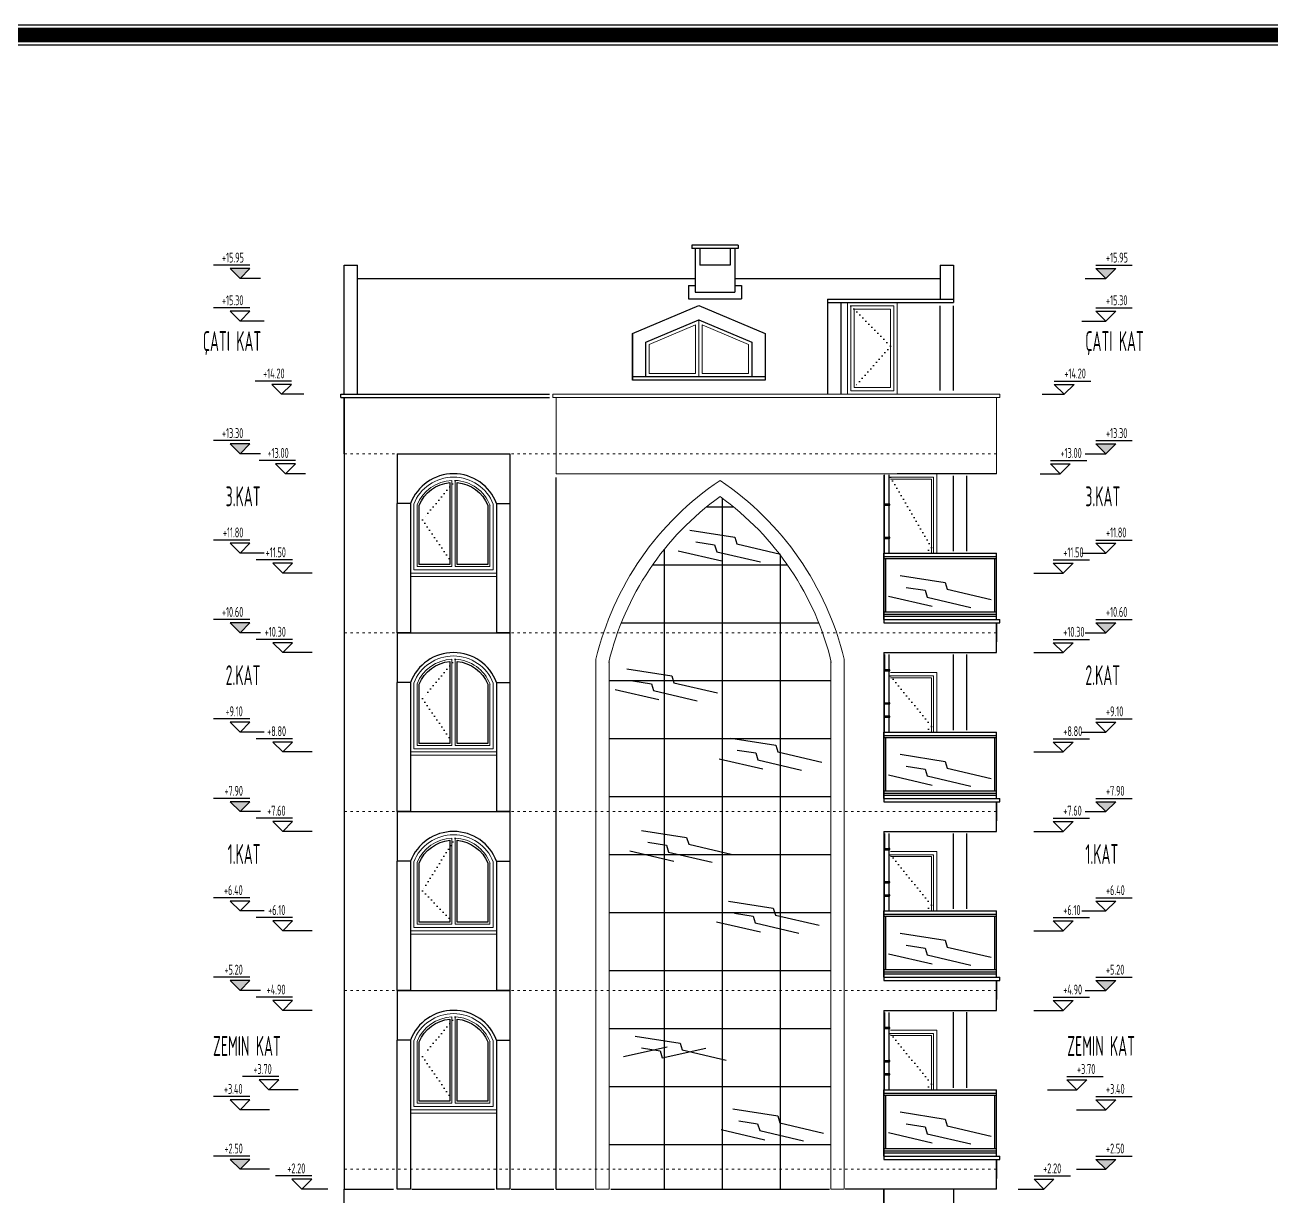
# Model space of a CAD drawing. Extents: x 41749 to 92598, y -24291 to 29432.
# Drawn here: x 78999 to 80881, y -23159 to -21391 of the extents above; entities that cross this region are included whole.
import ezdxf

# ---------------------------------------------------------------- set-up
doc = ezdxf.new("R2010")
doc.units = 0
doc.header["$MEASUREMENT"] = 0
for name, pattern in [('ACAD_ISO03W100', [30, 12, -18]), ('DOT', [6.35, 0, -6.35]), ('DUZ', [500, 500])]:
    doc.linetypes.add(name, pattern=pattern)
for name, color, linetype, lineweight in [('1-UYGULAMA', 6, 'DUZ', 0), ('KAPI-ACILIM1', 13, 'ACAD_ISO03W100', 20), ('KAPI-GOR', 153, 'CONTINUOUS', 15)]:
    doc.layers.add(name, color=color, linetype=linetype, lineweight=lineweight)
for name, color, linetype in [('DUVAR', 6, 'CONTINUOUS'), ('KOLON', 5, 'CONTINUOUS'), ('MAHAL', 21, 'CONTINUOUS'), ('MERBAS', 231, 'CONTINUOUS'), ('MERD', 3, 'CONTINUOUS'), ('MERDIVEN', 3, 'CONTINUOUS'), ('P', 7, 'DOT'), ('SIVA', 7, 'CONTINUOUS'), ('tar', 12, 'CONTINUOUS')]:
    doc.layers.add(name, color=color, linetype=linetype)
doc.styles.add('OLCU', font='isocpeur.ttf', dxfattribs={"width": 0.59})

msp = doc.modelspace()

# ---------------------------------------------------------------- hatches: boundary and pattern name
at = {"layer": 'SIVA', "linetype": 'ByBlock', "ltscale": 1.5}
for points in [[(79339.17443, -21758.22794), (79324.17443, -21773.22794), (79309.17443, -21758.22794)], [(80616.72368, -21758.22794), (80631.72368, -21773.22794), (80646.72368, -21758.22794)], [(79339.17443, -22023.22794), (79324.17443, -22038.22794), (79309.17443, -22023.22794)], [(80616.72368, -22023.22794), (80631.72368, -22038.22794), (80646.72368, -22023.22794)], [(79339.17443, -22293.22794), (79324.17443, -22308.22794), (79309.17443, -22293.22794)], [(80616.72368, -22293.22794), (80631.72368, -22308.22794), (80646.72368, -22293.22794)], [(79339.17443, -22563.22794), (79324.17443, -22578.22794), (79309.17443, -22563.22794)], [(80616.72368, -22563.22794), (80631.72368, -22578.22794), (80646.72368, -22563.22794)], [(79339.17443, -22833.22794), (79324.17443, -22848.22794), (79309.17443, -22833.22794)], [(80616.72368, -22833.22794), (80631.72368, -22848.22794), (80646.72368, -22833.22794)], [(79339.17443, -23103.22794), (79324.17443, -23118.22794), (79309.17443, -23103.22794)], [(80616.72368, -23103.22794), (80631.72368, -23118.22794), (80646.72368, -23103.22794)]]:
    msp.add_hatch(color=256, dxfattribs=at).paths.add_polyline_path(points)
at = {"layer": 'tar'}
h = msp.add_hatch(dxfattribs=at)
h.set_pattern_fill('ANSI37', color=256, scale=700, angle=45, style=0)
h.set_pattern_definition([(90, (3402.63, 631.9), (-87.5, 1e-14), []), (180, (3402.63, 631.9), (-1e-14, -87.5), [])])
h.paths.add_polyline_path([(80203.86003, -22308.22794, 0.1522058951), (80049.0967, -22102.58863, 0.1522058951), (79894.33337, -22308.22794)])
h.paths.add_polyline_path([(79894.33337, -22308.22794, 0.0256007144), (79881.5967, -22350.61877), (79881.5967, -22578.22794), (80216.5967, -22578.22794), (80216.5967, -22350.61877, 0.0256007144), (80203.86003, -22308.22794)])
h.paths.add_polyline_path([(80216.5967, -22578.22794), (79881.5967, -22578.22794), (79881.5967, -22848.22794), (80216.5967, -22848.22794)])
h.paths.add_polyline_path([(80216.5967, -22848.22794), (79881.5967, -22848.22794), (79881.5967, -23118.22794), (80216.5967, -23118.22794)])
h.paths.add_polyline_path([(79881.5967, -23118.22794), (79881.5967, -23148.22794), (80216.5967, -23148.22794), (80216.5967, -23118.22794)])

# ---------------------------------------------------------------- linework, layer by layer
at = {"layer": '1-UYGULAMA', "color": 2}
for p, q in [((79796.5967, -21953.22794), (79796.5967, -21948.22794)), ((79796.5967, -21948.22794), (80471.5967, -21948.22794)), ((79796.5967, -21953.22794), (80471.5967, -21953.22794)), ((79801.5967, -22068.22794), (79801.5967, -21953.22794)), ((80466.5967, -22038.22794), (80466.5967, -21953.22794)), ((80471.5967, -21953.22794), (80471.5967, -21948.22794)), ((80466.5967, -22038.22794), (80466.5967, -22068.22794)), ((80466.5967, -22038.22794), (80466.5967, -22068.22794)), ((80009.68773, -22068.22794), (79801.5967, -22068.22794)), ((80466.5967, -22068.22794), (79924.67981, -22068.22794)), ((79861.5967, -22348.22794), (79861.5967, -23148.22794)), ((79881.5967, -22349.85364), (79881.5967, -23148.22794)), ((80216.5967, -22349.85364), (80216.5967, -23148.22794)), ((80236.5967, -22348.22794), (80236.5967, -23148.22794)), ((79861.5967, -23148.22794), (79881.5967, -23148.22794)), ((80216.5967, -23148.22794), (80236.5967, -23148.22794))]:
    msp.add_line(p, q, dxfattribs=at)
for centre, radius, start, end in [((80301.65517, -22453.71993), 452.52626, 123.92504517, 166.51929208), ((79796.53824, -22453.71993), 452.52626, 13.48070792, 56.07495483), ((80301.65517, -22453.71993), 432.52626, 125.72635979, 166.51929208), ((79796.53824, -22453.71993), 432.52626, 13.48070792, 54.27364021)]:
    msp.add_arc(centre, radius, start, end, dxfattribs=at)
at = {"layer": 'DUVAR'}
for p, q in [((79561.5967, -22038.22794), (79561.5967, -22113.22794)), ((79731.5967, -22038.22794), (79731.5967, -22113.22794)), ((79801.5967, -23148.22794), (79801.5967, -22073.8609)), ((80296.5967, -22070.31811), (80296.5967, -22293.22794)), ((80466.5967, -22068.22794), (80316.5967, -22068.22794)), ((80401.5967, -22185.10334), (80401.5967, -22071.12994)), ((79581.5967, -22113.22794), (79561.5967, -22113.22794)), ((79711.5967, -22113.22794), (79731.5967, -22113.22794)), ((80296.5967, -22288.22794), (80471.5967, -22288.22794)), ((80296.5967, -22293.22794), (80471.5967, -22293.22794)), ((80466.5967, -22293.22794), (80466.5967, -22321.99498)), ((80466.5967, -22338.22794), (80466.5967, -22293.22794)), ((80471.5967, -22293.22794), (80471.5967, -22288.22794)), ((79561.5967, -22308.22794), (79561.5967, -22383.22794)), ((79731.5967, -22308.22794), (79731.5967, -22383.22794)), ((80296.5967, -22338.22794), (80466.5967, -22338.22794)), ((80296.5967, -22338.22794), (80296.5967, -22563.22794)), ((80401.5967, -22455.10334), (80401.5967, -22341.12994)), ((79581.5967, -22383.22794), (79561.5967, -22383.22794)), ((79711.5967, -22383.22794), (79731.5967, -22383.22794)), ((80296.5967, -22558.22794), (80471.5967, -22558.22794)), ((80296.5967, -22563.22794), (80471.5967, -22563.22794)), ((80466.5967, -22563.22794), (80466.5967, -22591.99498)), ((80466.5967, -22608.22794), (80466.5967, -22563.22794)), ((80471.5967, -22563.22794), (80471.5967, -22558.22794)), ((79561.5967, -22578.22794), (79561.5967, -22653.22794)), ((79731.5967, -22578.22794), (79731.5967, -22653.22794)), ((80296.5967, -22608.22794), (80466.5967, -22608.22794)), ((80296.5967, -22608.22794), (80296.5967, -22833.22794)), ((80401.5967, -22725.10334), (80401.5967, -22611.12994)), ((79581.5967, -22653.22794), (79561.5967, -22653.22794)), ((79711.5967, -22653.22794), (79731.5967, -22653.22794)), ((80296.5967, -22828.22794), (80471.5967, -22828.22794)), ((80296.5967, -22833.22794), (80471.5967, -22833.22794)), ((80466.5967, -22833.22794), (80466.5967, -22861.99498)), ((80466.5967, -22878.22794), (80466.5967, -22833.22794)), ((80471.5967, -22833.22794), (80471.5967, -22828.22794)), ((79561.5967, -22848.22794), (79561.5967, -22923.22794)), ((79731.5967, -22848.22794), (79731.5967, -22923.22794)), ((80296.5967, -22878.22794), (80466.5967, -22878.22794)), ((80296.5967, -22878.22794), (80296.5967, -23103.22794)), ((80401.5967, -22995.10334), (80401.5967, -22881.12994)), ((79581.5967, -22923.22794), (79561.5967, -22923.22794)), ((79711.5967, -22923.22794), (79731.5967, -22923.22794)), ((80296.5967, -23098.22794), (80471.5967, -23098.22794)), ((80296.5967, -23103.22794), (80471.5967, -23103.22794)), ((80466.5967, -23103.22794), (80466.5967, -23131.99498)), ((80466.5967, -23148.22794), (80466.5967, -23103.22794)), ((80471.5967, -23103.22794), (80471.5967, -23098.22794)), ((79583.64439, -23148.22794), (79708.32708, -23148.22794)), ((79801.5967, -23148.22794), (79858.3846, -23148.22794)), ((79884.41994, -23148.22794), (80214.26009, -23148.22794)), ((80466.5967, -23148.22794), (80237.97847, -23148.22794))]:
    msp.add_line(p, q, dxfattribs=at)
for points in [[(79561.5967, -22038.22794), (79731.5967, -22038.22794)], [(79561.5967, -22308.22794), (79731.5967, -22308.22794)], [(79561.5967, -22308.22794), (79731.5967, -22308.22794)], [(79561.5967, -22578.22794), (79731.5967, -22578.22794)], [(79561.5967, -22848.22794), (79731.5967, -22848.22794)]]:
    msp.add_lwpolyline(points, dxfattribs=at)
for centre in [(79646.5967, -22137.67238), (79646.5967, -22407.67238), (79646.5967, -22677.67238), (79646.5967, -22947.67238)]:
    msp.add_arc(centre, 69.44444, 20.60969294, 159.39030706, dxfattribs=at)
at = {"layer": 'KAPI-ACILIM1', "linetype": 'ACAD_ISO03W100', "ltscale": 0.3}
for p, q in [((80466.5967, -22038.22794), (79481.5967, -22038.22794)), ((80466.5967, -22308.22794), (79481.5967, -22308.22794)), ((80466.5967, -22578.22794), (79481.5967, -22578.22794)), ((80466.5967, -22848.22794), (79481.5967, -22848.22794)), ((80466.5967, -23118.22794), (79481.5967, -23118.22794))]:
    msp.add_line(p, q, dxfattribs=at)
at = {"layer": 'KAPI-GOR'}
for p, q in [((80311.59774, -21814.6438), (80246.5967, -21814.6438)), ((80246.5967, -21814.6438), (80246.5967, -21943.22794)), ((80306.59774, -21819.6438), (80306.59774, -21938.22794)), ((80017.0967, -21835.94756), (80017.0967, -21921.83421)), ((80241.5967, -21948.22794), (80316.59774, -21948.22794)), ((80241.5967, -21948.22794), (80241.5967, -21948.22794)), ((79644.0967, -22208.22794), (79644.0967, -22078.28053)), ((79649.0967, -22208.22794), (79649.0967, -22078.28053)), ((79581.5967, -22218.22794), (79581.5967, -22113.22794)), ((79581.5967, -22113.22794), (79581.5967, -22218.22794)), ((79586.5967, -22213.22794), (79586.5967, -22114.15459)), ((79591.5967, -22115.11929), (79591.5967, -22208.22794)), ((79701.5967, -22115.11929), (79701.5967, -22208.22794)), ((79706.5967, -22213.22794), (79706.5967, -22114.15459)), ((79711.5967, -22218.22794), (79711.5967, -22113.22794)), ((79711.5967, -22113.22794), (79711.5967, -22218.22794)), ((79646.59566, -22218.22794), (79581.5967, -22218.22794)), ((79646.59566, -22218.22794), (79581.5967, -22218.22794)), ((79581.5967, -22218.22794), (79646.59566, -22218.22794)), ((79646.59566, -22213.22794), (79586.5967, -22213.22794)), ((79644.0967, -22208.22794), (79591.5967, -22208.22794)), ((79644.0967, -22213.22794), (79706.5967, -22213.22794)), ((79646.59566, -22218.22794), (79711.5967, -22218.22794)), ((79646.59566, -22218.22794), (79711.5967, -22218.22794)), ((79711.5967, -22218.22794), (79646.59566, -22218.22794)), ((79649.0967, -22208.22794), (79701.5967, -22208.22794)), ((79651.59566, -22213.22794), (79706.5967, -22213.22794)), ((79644.0967, -22478.22794), (79644.0967, -22348.28053)), ((79649.0967, -22478.22794), (79649.0967, -22348.28053)), ((79581.5967, -22488.22794), (79581.5967, -22383.22794)), ((79581.5967, -22383.22794), (79581.5967, -22488.22794)), ((79586.5967, -22483.22794), (79586.5967, -22384.15459)), ((79591.5967, -22385.11929), (79591.5967, -22478.22794)), ((79701.5967, -22385.11929), (79701.5967, -22478.22794)), ((79706.5967, -22483.22794), (79706.5967, -22384.15459)), ((79711.5967, -22488.22794), (79711.5967, -22383.22794)), ((79711.5967, -22383.22794), (79711.5967, -22488.22794)), ((79646.59566, -22488.22794), (79581.5967, -22488.22794)), ((79646.59566, -22488.22794), (79581.5967, -22488.22794)), ((79581.5967, -22488.22794), (79646.59566, -22488.22794)), ((79646.59566, -22483.22794), (79586.5967, -22483.22794)), ((79644.0967, -22478.22794), (79591.5967, -22478.22794)), ((79644.0967, -22483.22794), (79706.5967, -22483.22794)), ((79646.59566, -22488.22794), (79711.5967, -22488.22794)), ((79646.59566, -22488.22794), (79711.5967, -22488.22794)), ((79711.5967, -22488.22794), (79646.59566, -22488.22794)), ((79649.0967, -22478.22794), (79701.5967, -22478.22794)), ((79651.59566, -22483.22794), (79706.5967, -22483.22794)), ((79644.0967, -22748.22794), (79644.0967, -22618.28053)), ((79649.0967, -22748.22794), (79649.0967, -22618.28053)), ((79581.5967, -22758.22794), (79581.5967, -22653.22794)), ((79581.5967, -22653.22794), (79581.5967, -22758.22794)), ((79586.5967, -22753.22794), (79586.5967, -22654.15459)), ((79591.5967, -22655.11929), (79591.5967, -22748.22794)), ((79701.5967, -22655.11929), (79701.5967, -22748.22794)), ((79706.5967, -22753.22794), (79706.5967, -22654.15459)), ((79711.5967, -22758.22794), (79711.5967, -22653.22794)), ((79711.5967, -22653.22794), (79711.5967, -22758.22794)), ((79644.0967, -22748.22794), (79591.5967, -22748.22794)), ((79649.0967, -22748.22794), (79701.5967, -22748.22794)), ((79646.59566, -22758.22794), (79581.5967, -22758.22794)), ((79646.59566, -22758.22794), (79581.5967, -22758.22794)), ((79581.5967, -22758.22794), (79646.59566, -22758.22794)), ((79646.59566, -22753.22794), (79586.5967, -22753.22794)), ((79644.0967, -22753.22794), (79706.5967, -22753.22794)), ((79646.59566, -22758.22794), (79711.5967, -22758.22794)), ((79646.59566, -22758.22794), (79711.5967, -22758.22794)), ((79711.5967, -22758.22794), (79646.59566, -22758.22794)), ((79651.59566, -22753.22794), (79706.5967, -22753.22794)), ((79644.0967, -23018.22794), (79644.0967, -22888.28053)), ((79649.0967, -23018.22794), (79649.0967, -22888.28053)), ((79581.5967, -23028.22794), (79581.5967, -22923.22794)), ((79581.5967, -22923.22794), (79581.5967, -23028.22794)), ((79586.5967, -23023.22794), (79586.5967, -22924.15459)), ((79591.5967, -22925.11929), (79591.5967, -23018.22794)), ((79701.5967, -22925.11929), (79701.5967, -23018.22794)), ((79706.5967, -23023.22794), (79706.5967, -22924.15459)), ((79711.5967, -23028.22794), (79711.5967, -22923.22794)), ((79711.5967, -22923.22794), (79711.5967, -23028.22794)), ((79646.59566, -23028.22794), (79581.5967, -23028.22794)), ((79646.59566, -23028.22794), (79581.5967, -23028.22794)), ((79581.5967, -23028.22794), (79646.59566, -23028.22794)), ((79646.59566, -23023.22794), (79586.5967, -23023.22794)), ((79644.0967, -23018.22794), (79591.5967, -23018.22794)), ((79644.0967, -23023.22794), (79706.5967, -23023.22794)), ((79646.59566, -23028.22794), (79711.5967, -23028.22794)), ((79646.59566, -23028.22794), (79711.5967, -23028.22794)), ((79711.5967, -23028.22794), (79646.59566, -23028.22794)), ((79649.0967, -23018.22794), (79701.5967, -23018.22794)), ((79651.59566, -23023.22794), (79706.5967, -23023.22794))]:
    msp.add_line(p, q, dxfattribs=at)
for points in [[(80316.59774, -21809.6438), (80241.5967, -21809.6438), (80241.5967, -21948.22794), (80316.59774, -21948.22794)], [(80316.59774, -21948.22794), (80241.5967, -21948.22794), (80241.5967, -21809.6438), (80316.59774, -21809.6438)], [(80241.5967, -21809.6438), (80241.5967, -21809.6438), (80241.5967, -21948.22794), (80241.5967, -21948.22794)], [(80241.5967, -21948.22794), (80241.5967, -21948.22794), (80241.5967, -21809.6438), (80241.5967, -21809.6438)], [(80241.5967, -21809.6438), (80316.59774, -21809.6438), (80316.59774, -21948.22794), (80241.5967, -21948.22794)], [(80017.0967, -21835.94756), (79937.0967, -21869.60824), (79937.0967, -21921.83421), (80017.0967, -21921.83421)], [(80012.0967, -21843.47592), (79942.0967, -21872.92902), (79942.0967, -21916.83421), (80012.0967, -21916.83421)], [(80017.0967, -21835.94756), (80017.0967, -21921.83421), (80097.0967, -21921.83421), (80097.0967, -21869.60824)], [(80022.0967, -21843.47592), (80022.0967, -21916.83421), (80092.0967, -21916.83421), (80092.0967, -21872.92902)], [(80246.5967, -21948.22794), (80246.5967, -21948.22794)], [(80311.59774, -21948.22794), (80311.59774, -21948.22794)], [(79586.5967, -22218.22794), (79586.5967, -22218.22794)], [(79706.5967, -22218.22794), (79706.5967, -22218.22794)], [(79586.5967, -22488.22794), (79586.5967, -22488.22794)], [(79706.5967, -22488.22794), (79706.5967, -22488.22794)], [(79586.5967, -22758.22794), (79586.5967, -22758.22794)], [(79706.5967, -22758.22794), (79706.5967, -22758.22794)], [(79586.5967, -23028.22794), (79586.5967, -23028.22794)], [(79706.5967, -23028.22794), (79706.5967, -23028.22794)]]:
    msp.add_lwpolyline(points, close=True, dxfattribs=at)
for points in [[(80306.59774, -21814.6438), (80246.5967, -21814.6438), (80246.5967, -21943.22794), (80311.59774, -21943.22794), (80311.59774, -21814.6438)], [(80306.59774, -21819.6438), (80251.5967, -21819.6438), (80251.5967, -21938.22794), (80306.59774, -21938.22794)], [(80311.59774, -21943.22794), (80311.59774, -21814.6438), (80311.59774, -21814.6438)], [(80316.59774, -21948.22794), (80316.59774, -21948.22794), (80241.5967, -21948.22794), (80241.5967, -21948.22794)], [(80376.5967, -22188.22794), (80376.5967, -22068.22794), (80306.37407, -22068.22794)], [(80371.5967, -22188.22794), (80371.5967, -22073.22794), (80306.37407, -22073.22794)], [(80368.5967, -22188.22794), (80368.5967, -22076.22794), (80306.37407, -22076.22794)], [(79586.5967, -22213.22794), (79586.5967, -22118.22794), (79586.5967, -22118.22794)], [(79706.5967, -22213.22794), (79706.5967, -22118.22794), (79706.5967, -22118.22794)], [(79711.5967, -22218.22794), (79711.5967, -22223.22794), (79581.5967, -22223.22794), (79581.5967, -22218.22794)], [(80376.5967, -22458.22794), (80376.5967, -22368.22794), (80306.37407, -22368.22794)], [(80371.5967, -22458.22794), (80371.5967, -22373.22794), (80306.37407, -22373.22794)], [(80368.5967, -22458.22794), (80368.5967, -22376.22794), (80306.37407, -22376.22794)], [(79586.5967, -22483.22794), (79586.5967, -22388.22794), (79586.5967, -22388.22794)], [(79706.5967, -22483.22794), (79706.5967, -22388.22794), (79706.5967, -22388.22794)], [(79711.5967, -22488.22794), (79711.5967, -22493.22794), (79581.5967, -22493.22794), (79581.5967, -22488.22794)], [(80376.5967, -22728.22794), (80376.5967, -22638.22794), (80306.37407, -22638.22794)], [(79586.5967, -22753.22794), (79586.5967, -22658.22794), (79586.5967, -22658.22794)], [(79706.5967, -22753.22794), (79706.5967, -22658.22794), (79706.5967, -22658.22794)], [(80371.5967, -22728.22794), (80371.5967, -22643.22794), (80306.37407, -22643.22794)], [(80368.5967, -22728.22794), (80368.5967, -22646.22794), (80306.37407, -22646.22794)], [(79711.5967, -22758.22794), (79711.5967, -22763.22794), (79581.5967, -22763.22794), (79581.5967, -22758.22794)], [(80376.5967, -22998.22794), (80376.5967, -22908.22794), (80306.37407, -22908.22794)], [(80371.5967, -22998.22794), (80371.5967, -22913.22794), (80306.37407, -22913.22794)], [(80368.5967, -22998.22794), (80368.5967, -22916.22794), (80306.37407, -22916.22794)], [(79586.5967, -23023.22794), (79586.5967, -22928.22794), (79586.5967, -22928.22794)], [(79706.5967, -23023.22794), (79706.5967, -22928.22794), (79706.5967, -22928.22794)], [(79711.5967, -23028.22794), (79711.5967, -23033.22794), (79581.5967, -23033.22794), (79581.5967, -23028.22794)]]:
    msp.add_lwpolyline(points, dxfattribs=at)
for centre, radius, start, end in [((79646.5967, -22137.67238), 64.44444, 21.40334964, 158.59665036), ((79646.5967, -22137.67238), 59.44444, 92.41034648, 157.70361304), ((79646.5967, -22137.67238), 59.44444, 21.40334964, 87.58965352), ((79646.5967, -22407.67238), 64.44444, 21.40334964, 158.59665036), ((79646.5967, -22407.67238), 59.44444, 92.41034648, 157.70361304), ((79646.5967, -22407.67238), 59.44444, 21.40334964, 87.58965352), ((79646.5967, -22677.67238), 64.44444, 21.40334964, 158.59665036), ((79646.5967, -22677.67238), 59.44444, 92.41034648, 157.70361304), ((79646.5967, -22677.67238), 59.44444, 21.40334964, 87.58965352), ((79646.5967, -22947.67238), 64.44444, 21.40334964, 158.59665036), ((79646.5967, -22947.67238), 59.44444, 92.41034648, 157.70361304), ((79646.5967, -22947.67238), 59.44444, 21.40334964, 87.58965352)]:
    msp.add_arc(centre, radius, start, end, dxfattribs=at)
at = {"layer": 'KOLON'}
for p, q in [((79476.5967, -21953.22794), (79476.5967, -21948.22794)), ((79476.5967, -21948.22794), (79791.5967, -21948.22794)), ((79476.5967, -21953.22794), (79791.5967, -21953.22794)), ((79481.5967, -21953.22794), (79481.5967, -23148.22794)), ((79481.5967, -22038.22794), (79481.5967, -21953.22794)), ((79581.5967, -22113.22794), (79581.5967, -22308.22794)), ((79711.5967, -22113.22794), (79711.5967, -22308.22794)), ((79581.5967, -22383.22794), (79581.5967, -22578.22794)), ((79711.5967, -22383.22794), (79711.5967, -22578.22794)), ((79581.5967, -22653.22794), (79581.5967, -22848.22794)), ((79711.5967, -22653.22794), (79711.5967, -22848.22794)), ((79581.5967, -22923.22794), (79581.5967, -23148.22794)), ((79711.5967, -22923.22794), (79711.5967, -23148.22794)), ((79481.5967, -23148.22794), (79556.13711, -23148.22794)), ((79481.5967, -23418.22794), (79481.5967, -23148.22794)), ((79481.5967, -23418.22794), (79481.5967, -23148.22794)), ((79733.64439, -23148.22794), (79798.09724, -23148.22794)), ((80296.5967, -23148.22794), (80296.5967, -23368.22794)), ((80296.5967, -23368.22794), (80296.5967, -23148.22794)), ((80401.5967, -23148.22794), (80401.5967, -23168.9625))]:
    msp.add_line(p, q, dxfattribs=at)
for points in [[(79581.5967, -22308.22794), (79561.5967, -22308.22794), (79561.5967, -22113.22794)], [(79731.5967, -22113.22794), (79731.5967, -22308.22794), (79711.5967, -22308.22794)], [(79581.5967, -22578.22794), (79561.5967, -22578.22794), (79561.5967, -22383.22794)], [(79731.5967, -22383.22794), (79731.5967, -22578.22794), (79711.5967, -22578.22794)], [(79581.5967, -22848.22794), (79561.5967, -22848.22794), (79561.5967, -22653.22794)], [(79731.5967, -22653.22794), (79731.5967, -22848.22794), (79711.5967, -22848.22794)], [(79581.5967, -23148.22794), (79561.5967, -23148.22794), (79561.5967, -22923.22794)], [(79731.5967, -22923.22794), (79731.5967, -23148.22794), (79711.5967, -23148.22794)]]:
    msp.add_lwpolyline(points, dxfattribs=at)
at = {"layer": 'MAHAL'}
for p, q in [((80296.5967, -22288.22794), (80296.5967, -22188.22794)), ((80296.5967, -22188.22794), (80466.5967, -22188.22794)), ((80296.5967, -22193.22794), (80466.5967, -22193.22794)), ((80296.5967, -22196.22794), (80466.5967, -22196.22794)), ((80299.5967, -22277.22794), (80299.5967, -22196.22794)), ((80463.5967, -22196.22794), (80463.5967, -22277.22794)), ((80466.5967, -22288.22794), (80466.5967, -22188.22794)), ((80466.5967, -22277.22794), (80296.5967, -22277.22794)), ((80296.5967, -22280.22794), (80466.5967, -22280.22794)), ((80296.5967, -22283.22794), (80466.5967, -22283.22794)), ((80296.5967, -22558.22794), (80296.5967, -22458.22794)), ((80296.5967, -22458.22794), (80466.5967, -22458.22794)), ((80296.5967, -22463.22794), (80466.5967, -22463.22794)), ((80296.5967, -22466.22794), (80466.5967, -22466.22794)), ((80299.5967, -22547.22794), (80299.5967, -22466.22794)), ((80463.5967, -22466.22794), (80463.5967, -22547.22794)), ((80466.5967, -22558.22794), (80466.5967, -22458.22794)), ((80466.5967, -22547.22794), (80296.5967, -22547.22794)), ((80296.5967, -22550.22794), (80466.5967, -22550.22794)), ((80296.5967, -22553.22794), (80466.5967, -22553.22794)), ((80296.5967, -22828.22794), (80296.5967, -22728.22794)), ((80296.5967, -22728.22794), (80466.5967, -22728.22794)), ((80296.5967, -22733.22794), (80466.5967, -22733.22794)), ((80466.5967, -22828.22794), (80466.5967, -22728.22794)), ((80296.5967, -22736.22794), (80466.5967, -22736.22794)), ((80299.5967, -22817.22794), (80299.5967, -22736.22794)), ((80463.5967, -22736.22794), (80463.5967, -22817.22794)), ((80463.5967, -22736.22794), (80463.5967, -22817.22794)), ((80466.5967, -22817.22794), (80296.5967, -22817.22794)), ((80296.5967, -22820.22794), (80466.5967, -22820.22794)), ((80296.5967, -22823.22794), (80466.5967, -22823.22794)), ((80296.5967, -23098.22794), (80296.5967, -22998.22794)), ((80296.5967, -22998.22794), (80466.5967, -22998.22794)), ((80296.5967, -23003.22794), (80466.5967, -23003.22794)), ((80296.5967, -23006.22794), (80466.5967, -23006.22794)), ((80299.5967, -23087.22794), (80299.5967, -23006.22794)), ((80463.5967, -23006.22794), (80463.5967, -23087.22794)), ((80466.5967, -23098.22794), (80466.5967, -22998.22794)), ((80466.5967, -23087.22794), (80296.5967, -23087.22794)), ((80296.5967, -23090.22794), (80466.5967, -23090.22794)), ((80296.5967, -23093.22794), (80466.5967, -23093.22794))]:
    msp.add_line(p, q, dxfattribs=at)
at = {"layer": 'MERBAS'}
for points in [[(77072.0777, -24290.68394), (77072.0777, -21390.68394), (87681.83095, -21390.68394), (87681.83095, -24290.68394)], [(77077.0777, -24285.68394), (77077.0777, -21395.68394), (87676.83095, -21395.68394), (87676.83095, -24285.68394)], [(77097.0777, -24265.68394), (77097.0777, -21415.68394), (87656.83095, -21415.68394), (87656.83095, -24265.68394)], [(77102.0777, -24260.68394), (77102.0777, -21420.68394), (87651.83095, -21420.68394), (87651.83095, -24260.68394)]]:
    msp.add_lwpolyline(points, close=True, dxfattribs=at)
at = {"layer": 'MERBAS', "const_width": 20}
msp.add_lwpolyline([(77087.0777, -24275.68394), (77087.0777, -21405.68394), (87666.83095, -21405.68394), (87666.83095, -24275.68394)], close=True, dxfattribs=at)
at = {"layer": 'MERD'}
for p, q in [((80006.5967, -21723.22794), (80006.5967, -21728.22794)), ((80076.5967, -21723.22794), (80006.5967, -21723.22794)), ((80076.5967, -21728.22794), (80006.5967, -21728.22794)), ((80011.5967, -21728.22794), (80011.5967, -21794.15282)), ((80018.5967, -21728.22794), (80018.5967, -21753.22794)), ((80064.5967, -21728.22794), (80064.5967, -21753.22794)), ((80071.5967, -21728.22794), (80071.5967, -21794.15282)), ((80076.5967, -21723.22794), (80076.5967, -21728.22794)), ((80064.5967, -21753.22794), (80018.5967, -21753.22794)), ((80001.5967, -21784.15282), (80001.5967, -21804.15282)), ((80001.5967, -21784.15282), (80011.5967, -21784.15282)), ((80071.5967, -21784.15282), (80081.5967, -21784.15282)), ((80081.5967, -21784.15282), (80081.5967, -21804.15282)), ((80001.5967, -21804.15282), (80081.5967, -21804.15282)), ((80011.5967, -21794.15282), (80071.5967, -21794.15282))]:
    msp.add_line(p, q, dxfattribs=at)
at = {"layer": 'MERDIVEN', "ltscale": 0.6}
for p, q in [((79481.5967, -21948.22794), (79481.5967, -21753.22794)), ((79481.5967, -21753.22794), (79501.5967, -21753.22794)), ((79501.5967, -21948.22794), (79501.5967, -21753.22794)), ((80381.5967, -21753.22794), (80381.5967, -21804.42234)), ((80381.5967, -21753.22794), (80401.5967, -21753.22794)), ((80401.5967, -21753.22794), (80401.5967, -21809.6438)), ((79501.5967, -21773.22794), (80011.5967, -21773.22794)), ((80071.5967, -21773.22794), (80381.5967, -21773.22794)), ((80211.5967, -21804.42234), (80211.5967, -21948.22794)), ((80211.5967, -21804.42234), (80401.5967, -21804.42234)), ((80211.5967, -21809.6438), (80401.5967, -21809.6438)), ((80231.5967, -21809.6438), (80231.5967, -21948.22794)), ((79917.0967, -21856.32514), (80017.0967, -21814.24929)), ((80017.0967, -21814.24929), (80117.0967, -21856.32514)), ((80381.5967, -21942.37261), (80381.5967, -21814.4741)), ((80401.5967, -21942.37261), (80401.5967, -21814.4741)), ((79937.0967, -21869.60824), (80017.0967, -21835.94756)), ((80017.0967, -21835.94756), (80097.0967, -21869.60824)), ((79917.0967, -21856.32514), (79917.0967, -21926.83421)), ((79917.0967, -21926.83421), (79917.0967, -21856.32514)), ((80117.0967, -21856.32514), (80117.0967, -21926.83421)), ((80117.0967, -21856.32514), (80117.0967, -21926.83421)), ((79937.0967, -21921.83421), (79937.0967, -21869.60824)), ((80097.0967, -21869.60824), (80097.0967, -21921.83421)), ((80117.0967, -21921.83421), (79917.0967, -21921.83421)), ((80117.0967, -21926.83421), (79917.0967, -21926.83421)), ((80421.5967, -22185.10334), (80421.5967, -22071.12994)), ((80421.5967, -22455.10334), (80421.5967, -22341.12994)), ((80421.5967, -22725.10334), (80421.5967, -22611.12994)), ((80421.5967, -22995.10334), (80421.5967, -22881.12994))]:
    msp.add_line(p, q, dxfattribs=at)
msp.add_lwpolyline([(79917.0967, -21856.32514), (80017.0967, -21814.24929), (80117.0967, -21856.32514)], dxfattribs=at)
at = {"layer": 'P'}
for points in [[(80246.5967, -21814.6438), (80306.59774, -21875.72794), (80251.5967, -21938.22794)], [(80306.37407, -22073.22794), (80368.5967, -22179.52661), (80358.5257, -22188.22794)], [(79649.0967, -22078.28053), (79599.5967, -22137.67365), (79646.0967, -22205.22794)], [(79649.0967, -22348.28053), (79599.5967, -22407.67365), (79646.0967, -22475.22794)], [(80306.37407, -22373.22794), (80368.5967, -22449.52661), (80358.5257, -22458.22794)], [(79649.0967, -22618.28053), (79599.5967, -22697.67365), (79646.0967, -22745.22794)], [(80306.37407, -22643.22794), (80368.5967, -22719.52661), (80358.5257, -22728.22794)], [(79649.0967, -22888.28053), (79599.5967, -22947.67365), (79646.0967, -23015.22794)], [(80306.37407, -22913.22794), (80368.5967, -22989.52661), (80358.5257, -22998.22794)]]:
    msp.add_lwpolyline(points, dxfattribs=at)
at = {"layer": 'SIVA'}
for p, q in [((79339.17443, -21753.22794), (79284.17443, -21753.22794)), ((80616.72368, -21753.22794), (80671.72368, -21753.22794)), ((79339.17443, -21758.22794), (79309.17443, -21758.22794)), ((79324.17443, -21773.22794), (79309.17443, -21758.22794)), ((79324.17443, -21773.22794), (79339.17443, -21758.22794)), ((79355.15699, -21773.22794), (79324.17443, -21773.22794)), ((80600.74112, -21773.22794), (80631.72368, -21773.22794)), ((80631.72368, -21773.22794), (80616.72368, -21758.22794)), ((80616.72368, -21758.22794), (80646.72368, -21758.22794)), ((80631.72368, -21773.22794), (80646.72368, -21758.22794)), ((79339.17443, -21817.72794), (79284.17443, -21817.72794)), ((79339.17443, -21822.72794), (79309.17443, -21822.72794)), ((79324.17443, -21837.72794), (79309.17443, -21822.72794)), ((79324.17443, -21837.72794), (79339.17443, -21822.72794)), ((80616.72368, -21817.72794), (80671.72368, -21817.72794)), ((80631.72368, -21837.72794), (80616.72368, -21822.72794)), ((80616.72368, -21822.72794), (80646.72368, -21822.72794)), ((80631.72368, -21837.72794), (80646.72368, -21822.72794)), ((79360.58377, -21837.72794), (79324.17443, -21837.72794)), ((80595.31434, -21837.72794), (80631.72368, -21837.72794)), ((79402.05059, -21928.22794), (79347.05059, -21928.22794)), ((79402.05059, -21933.22794), (79372.05059, -21933.22794)), ((79387.05059, -21948.22794), (79372.05059, -21933.22794)), ((79387.05059, -21948.22794), (79402.05059, -21933.22794)), ((80553.84752, -21928.22794), (80608.84752, -21928.22794)), ((80568.84752, -21948.22794), (80553.84752, -21933.22794)), ((80553.84752, -21933.22794), (80583.84752, -21933.22794)), ((80568.84752, -21948.22794), (80583.84752, -21933.22794)), ((79420.33592, -21948.22794), (79387.05059, -21948.22794)), ((80535.56219, -21948.22794), (80568.84752, -21948.22794)), ((79339.17443, -22018.22794), (79284.17443, -22018.22794)), ((80616.72368, -22018.22794), (80671.72368, -22018.22794)), ((79339.17443, -22023.22794), (79309.17443, -22023.22794)), ((79324.17443, -22038.22794), (79309.17443, -22023.22794)), ((79324.17443, -22038.22794), (79339.17443, -22023.22794)), ((80631.72368, -22038.22794), (80616.72368, -22023.22794)), ((80616.72368, -22023.22794), (80646.72368, -22023.22794)), ((80631.72368, -22038.22794), (80646.72368, -22023.22794)), ((79355.15699, -22038.22794), (79324.17443, -22038.22794)), ((79407.90401, -22048.22794), (79352.90401, -22048.22794)), ((79407.90401, -22053.22794), (79377.90401, -22053.22794)), ((79392.90401, -22068.22794), (79377.90401, -22053.22794)), ((79392.90401, -22068.22794), (79407.90401, -22053.22794)), ((80547.9941, -22048.22794), (80602.9941, -22048.22794)), ((80547.9941, -22053.22794), (80577.9941, -22053.22794)), ((80562.9941, -22068.22794), (80547.9941, -22053.22794)), ((80562.9941, -22068.22794), (80577.9941, -22053.22794)), ((80600.74112, -22038.22794), (80631.72368, -22038.22794)), ((79423.23737, -22068.22794), (79392.90401, -22068.22794)), ((80532.66074, -22068.22794), (80562.9941, -22068.22794)), ((79339.17443, -22168.22794), (79284.17443, -22168.22794)), ((80616.72368, -22168.22794), (80671.72368, -22168.22794)), ((79339.17443, -22173.22794), (79309.17443, -22173.22794)), ((79324.17443, -22188.22794), (79309.17443, -22173.22794)), ((79324.17443, -22188.22794), (79339.17443, -22173.22794)), ((80631.72368, -22188.22794), (80616.72368, -22173.22794)), ((80616.72368, -22173.22794), (80646.72368, -22173.22794)), ((80631.72368, -22188.22794), (80646.72368, -22173.22794)), ((79360.58377, -22188.22794), (79324.17443, -22188.22794)), ((79403.66918, -22198.22794), (79348.66918, -22198.22794)), ((79403.66918, -22203.22794), (79373.66918, -22203.22794)), ((79388.66918, -22218.22794), (79373.66918, -22203.22794)), ((79388.66918, -22218.22794), (79403.66918, -22203.22794)), ((80552.22893, -22198.22794), (80607.22893, -22198.22794)), ((80552.22893, -22203.22794), (80582.22893, -22203.22794)), ((80567.22893, -22218.22794), (80552.22893, -22203.22794)), ((80567.22893, -22218.22794), (80582.22893, -22203.22794)), ((80595.31434, -22188.22794), (80631.72368, -22188.22794)), ((79432.95235, -22218.22794), (79388.66918, -22218.22794)), ((80522.94576, -22218.22794), (80567.22893, -22218.22794)), ((79339.17443, -22288.22794), (79284.17443, -22288.22794)), ((79339.17443, -22293.22794), (79309.17443, -22293.22794)), ((79324.17443, -22308.22794), (79309.17443, -22293.22794)), ((79324.17443, -22308.22794), (79339.17443, -22293.22794)), ((80616.72368, -22288.22794), (80671.72368, -22288.22794)), ((80631.72368, -22308.22794), (80616.72368, -22293.22794)), ((80616.72368, -22293.22794), (80646.72368, -22293.22794)), ((80631.72368, -22308.22794), (80646.72368, -22293.22794)), ((79355.15699, -22308.22794), (79324.17443, -22308.22794)), ((79403.66918, -22318.22794), (79348.66918, -22318.22794)), ((80552.22893, -22318.22794), (80607.22893, -22318.22794)), ((80600.74112, -22308.22794), (80631.72368, -22308.22794)), ((79403.66918, -22323.22794), (79373.66918, -22323.22794)), ((79388.66918, -22338.22794), (79373.66918, -22323.22794)), ((79388.66918, -22338.22794), (79403.66918, -22323.22794)), ((79432.95235, -22338.22794), (79388.66918, -22338.22794)), ((80522.94576, -22338.22794), (80567.22893, -22338.22794)), ((80552.22893, -22323.22794), (80582.22893, -22323.22794)), ((80567.22893, -22338.22794), (80552.22893, -22323.22794)), ((80567.22893, -22338.22794), (80582.22893, -22323.22794)), ((79339.17443, -22438.22794), (79284.17443, -22438.22794)), ((79339.17443, -22443.22794), (79309.17443, -22443.22794)), ((79324.17443, -22458.22794), (79309.17443, -22443.22794)), ((79324.17443, -22458.22794), (79339.17443, -22443.22794)), ((80616.72368, -22438.22794), (80671.72368, -22438.22794)), ((80631.72368, -22458.22794), (80616.72368, -22443.22794)), ((80616.72368, -22443.22794), (80646.72368, -22443.22794)), ((80631.72368, -22458.22794), (80646.72368, -22443.22794)), ((79360.58377, -22458.22794), (79324.17443, -22458.22794)), ((79403.66918, -22468.22794), (79348.66918, -22468.22794)), ((80552.22893, -22468.22794), (80607.22893, -22468.22794)), ((80595.31434, -22458.22794), (80631.72368, -22458.22794)), ((79403.66918, -22473.22794), (79373.66918, -22473.22794)), ((79388.66918, -22488.22794), (79373.66918, -22473.22794)), ((79388.66918, -22488.22794), (79403.66918, -22473.22794)), ((79432.95235, -22488.22794), (79388.66918, -22488.22794)), ((80522.94576, -22488.22794), (80567.22893, -22488.22794)), ((80552.22893, -22473.22794), (80582.22893, -22473.22794)), ((80567.22893, -22488.22794), (80552.22893, -22473.22794)), ((80567.22893, -22488.22794), (80582.22893, -22473.22794)), ((79339.17443, -22558.22794), (79284.17443, -22558.22794)), ((79339.17443, -22563.22794), (79309.17443, -22563.22794)), ((79324.17443, -22578.22794), (79309.17443, -22563.22794)), ((79324.17443, -22578.22794), (79339.17443, -22563.22794)), ((80616.72368, -22558.22794), (80671.72368, -22558.22794)), ((80631.72368, -22578.22794), (80616.72368, -22563.22794)), ((80616.72368, -22563.22794), (80646.72368, -22563.22794)), ((80631.72368, -22578.22794), (80646.72368, -22563.22794)), ((79355.15699, -22578.22794), (79324.17443, -22578.22794)), ((80600.74112, -22578.22794), (80631.72368, -22578.22794)), ((79403.66918, -22588.22794), (79348.66918, -22588.22794)), ((79403.66918, -22593.22794), (79373.66918, -22593.22794)), ((79388.66918, -22608.22794), (79373.66918, -22593.22794)), ((79388.66918, -22608.22794), (79403.66918, -22593.22794)), ((80552.22893, -22588.22794), (80607.22893, -22588.22794)), ((80552.22893, -22593.22794), (80582.22893, -22593.22794)), ((80567.22893, -22608.22794), (80552.22893, -22593.22794)), ((80567.22893, -22608.22794), (80582.22893, -22593.22794)), ((79432.95235, -22608.22794), (79388.66918, -22608.22794)), ((80522.94576, -22608.22794), (80567.22893, -22608.22794)), ((79339.17443, -22708.22794), (79284.17443, -22708.22794)), ((79339.17443, -22713.22794), (79309.17443, -22713.22794)), ((79324.17443, -22728.22794), (79309.17443, -22713.22794)), ((79324.17443, -22728.22794), (79339.17443, -22713.22794)), ((80616.72368, -22708.22794), (80671.72368, -22708.22794)), ((80631.72368, -22728.22794), (80616.72368, -22713.22794)), ((80616.72368, -22713.22794), (80646.72368, -22713.22794)), ((80631.72368, -22728.22794), (80646.72368, -22713.22794)), ((79360.58377, -22728.22794), (79324.17443, -22728.22794)), ((80595.31434, -22728.22794), (80631.72368, -22728.22794)), ((79403.66918, -22738.22794), (79348.66918, -22738.22794)), ((79403.66918, -22743.22794), (79373.66918, -22743.22794)), ((79388.66918, -22758.22794), (79373.66918, -22743.22794)), ((79388.66918, -22758.22794), (79403.66918, -22743.22794)), ((80552.22893, -22738.22794), (80607.22893, -22738.22794)), ((80552.22893, -22743.22794), (80582.22893, -22743.22794)), ((80567.22893, -22758.22794), (80552.22893, -22743.22794)), ((80567.22893, -22758.22794), (80582.22893, -22743.22794)), ((79432.95235, -22758.22794), (79388.66918, -22758.22794)), ((80522.94576, -22758.22794), (80567.22893, -22758.22794)), ((79339.17443, -22828.22794), (79284.17443, -22828.22794)), ((79339.17443, -22833.22794), (79309.17443, -22833.22794)), ((79324.17443, -22848.22794), (79309.17443, -22833.22794)), ((79324.17443, -22848.22794), (79339.17443, -22833.22794)), ((80616.72368, -22828.22794), (80671.72368, -22828.22794)), ((80631.72368, -22848.22794), (80616.72368, -22833.22794)), ((80616.72368, -22833.22794), (80646.72368, -22833.22794)), ((80631.72368, -22848.22794), (80646.72368, -22833.22794)), ((79355.15699, -22848.22794), (79324.17443, -22848.22794)), ((79403.66918, -22858.22794), (79348.66918, -22858.22794)), ((79403.66918, -22863.22794), (79373.66918, -22863.22794)), ((79388.66918, -22878.22794), (79373.66918, -22863.22794)), ((79388.66918, -22878.22794), (79403.66918, -22863.22794)), ((80552.22893, -22858.22794), (80607.22893, -22858.22794)), ((80552.22893, -22863.22794), (80582.22893, -22863.22794)), ((80567.22893, -22878.22794), (80552.22893, -22863.22794)), ((80567.22893, -22878.22794), (80582.22893, -22863.22794)), ((80600.74112, -22848.22794), (80631.72368, -22848.22794)), ((79432.95235, -22878.22794), (79388.66918, -22878.22794)), ((80522.94576, -22878.22794), (80567.22893, -22878.22794)), ((79382.94839, -22978.22794), (79327.94839, -22978.22794)), ((80572.94972, -22978.22794), (80627.94972, -22978.22794)), ((79382.94839, -22983.22794), (79352.94839, -22983.22794)), ((79367.94839, -22998.22794), (79352.94839, -22983.22794)), ((79367.94839, -22998.22794), (79382.94839, -22983.22794)), ((80587.94972, -22998.22794), (80572.94972, -22983.22794)), ((80572.94972, -22983.22794), (80602.94972, -22983.22794)), ((80587.94972, -22998.22794), (80602.94972, -22983.22794)), ((79339.17443, -23008.22794), (79284.17443, -23008.22794)), ((79339.17443, -23013.22794), (79309.17443, -23013.22794)), ((79324.17443, -23028.22794), (79309.17443, -23013.22794)), ((79324.17443, -23028.22794), (79339.17443, -23013.22794)), ((79412.23156, -22998.22794), (79367.94839, -22998.22794)), ((80543.66655, -22998.22794), (80587.94972, -22998.22794)), ((80616.72368, -23008.22794), (80671.72368, -23008.22794)), ((80631.72368, -23028.22794), (80616.72368, -23013.22794)), ((80616.72368, -23013.22794), (80646.72368, -23013.22794)), ((80631.72368, -23028.22794), (80646.72368, -23013.22794)), ((79368.4576, -23028.22794), (79324.17443, -23028.22794)), ((80587.44051, -23028.22794), (80631.72368, -23028.22794)), ((79339.17443, -23098.22794), (79284.17443, -23098.22794)), ((79339.17443, -23103.22794), (79309.17443, -23103.22794)), ((79324.17443, -23118.22794), (79309.17443, -23103.22794)), ((79324.17443, -23118.22794), (79339.17443, -23103.22794)), ((80616.72368, -23098.22794), (80671.72368, -23098.22794)), ((80631.72368, -23118.22794), (80616.72368, -23103.22794)), ((80616.72368, -23103.22794), (80646.72368, -23103.22794)), ((80631.72368, -23118.22794), (80646.72368, -23103.22794)), ((79368.4576, -23118.22794), (79324.17443, -23118.22794)), ((79368.4576, -23118.22794), (79324.17443, -23118.22794)), ((79432.56384, -23128.22824), (79377.56384, -23128.22824)), ((80523.33427, -23128.22824), (80578.33427, -23128.22824)), ((80587.44051, -23118.22794), (80631.72368, -23118.22794)), ((80587.44051, -23118.22794), (80631.72368, -23118.22794)), ((79432.56384, -23133.22824), (79402.56384, -23133.22824)), ((79417.56384, -23148.22824), (79402.56384, -23133.22824)), ((79417.56384, -23148.22824), (79432.56384, -23133.22824)), ((80523.33427, -23133.22824), (80553.33427, -23133.22824)), ((80538.33427, -23148.22824), (80523.33427, -23133.22824)), ((80538.33427, -23148.22824), (80553.33427, -23133.22824)), ((79456.55144, -23148.22824), (79417.56384, -23148.22824)), ((80499.34667, -23148.22824), (80538.33427, -23148.22824))]:
    msp.add_line(p, q, dxfattribs=at)
at = {"layer": 'tar'}
for p, q in [((80297.5967, -22113.77424), (80297.5967, -22070.03062)), ((80304.5967, -22113.77424), (80304.5967, -22070.03062)), ((80304.5967, -22113.77424), (80304.5967, -22070.03062)), ((80297.5967, -22113.77424), (80304.5967, -22113.77424)), ((80297.5967, -22115.77424), (80304.5967, -22115.77424)), ((80297.5967, -22163.77424), (80297.5967, -22115.77424)), ((80304.5967, -22163.77424), (80304.5967, -22115.77424)), ((80003.49046, -22153.22921), (80071.38212, -22163.90149)), ((80071.38212, -22163.90149), (80074.5124, -22174.21006)), ((80297.5967, -22163.77424), (80304.5967, -22163.77424)), ((80297.5967, -22187.27868), (80297.5967, -22165.77424)), ((80297.5967, -22165.77424), (80304.5967, -22165.77424)), ((80304.5967, -22187.27868), (80304.5967, -22165.77424)), ((79985.83704, -22184.34729), (80051.83316, -22199.77979)), ((80012.60612, -22171.22567), (80040.94598, -22175.68057)), ((80040.94598, -22175.68057), (80044.07625, -22185.98914)), ((80044.07625, -22185.98914), (80110.07237, -22201.42165)), ((80074.5124, -22174.21006), (80140.50851, -22189.64257)), ((80321.33107, -22221.67465), (80389.22273, -22232.34693)), ((80330.44673, -22239.67111), (80358.78659, -22244.12601)), ((80358.78659, -22244.12601), (80361.91686, -22254.43458)), ((80389.22273, -22232.34693), (80392.35301, -22242.6555)), ((80392.35301, -22242.6555), (80458.34912, -22258.08801)), ((80303.67765, -22252.79273), (80369.67377, -22268.22523)), ((80361.91686, -22254.43458), (80427.91298, -22269.86709)), ((80297.5967, -22363.77424), (80297.5967, -22341.30014)), ((80297.5967, -22341.30014), (80297.5967, -22363.77424)), ((80304.5967, -22363.77424), (80304.5967, -22341.30014)), ((80304.5967, -22363.77424), (80304.5967, -22341.30014)), ((79908.22987, -22362.64923), (79976.12153, -22373.32152)), ((79976.12153, -22373.32152), (79979.25181, -22383.63009)), ((80297.5967, -22363.77424), (80304.5967, -22363.77424)), ((80297.5967, -22413.77424), (80297.5967, -22365.77424)), ((80297.5967, -22365.77424), (80304.5967, -22365.77424)), ((80304.5967, -22413.77424), (80304.5967, -22365.77424)), ((80304.5967, -22413.77424), (80304.5967, -22365.77424)), ((79890.57646, -22393.76731), (79956.57257, -22409.19982)), ((79917.34554, -22380.64569), (79945.68539, -22385.1006)), ((79945.68539, -22385.1006), (79948.81567, -22395.40917)), ((79979.25181, -22383.63009), (80045.24793, -22399.06259)), ((79948.81567, -22395.40917), (80014.81178, -22410.84167)), ((80297.5967, -22413.77424), (80304.5967, -22413.77424)), ((80297.5967, -22415.77424), (80304.5967, -22415.77424)), ((80297.5967, -22433.77424), (80297.5967, -22415.77424)), ((80304.5967, -22433.77424), (80304.5967, -22415.77424)), ((80297.5967, -22433.77424), (80304.5967, -22433.77424)), ((80297.5967, -22457.27868), (80297.5967, -22435.77424)), ((80297.5967, -22435.77424), (80304.5967, -22435.77424)), ((80304.5967, -22457.27868), (80304.5967, -22435.77424)), ((80065.61539, -22467.25569), (80133.50705, -22477.92798)), ((80074.73105, -22485.25215), (80103.07091, -22489.70706)), ((80133.50705, -22477.92798), (80136.63733, -22488.23655)), ((80136.63733, -22488.23655), (80202.63344, -22503.66905)), ((80047.96198, -22498.37377), (80113.95809, -22513.80628)), ((80103.07091, -22489.70706), (80106.20118, -22500.01563)), ((80106.20118, -22500.01563), (80172.1973, -22515.44813)), ((80321.33107, -22491.67465), (80389.22273, -22502.34693)), ((80389.22273, -22502.34693), (80392.35301, -22512.6555)), ((80303.67765, -22522.79273), (80369.67377, -22538.22523)), ((80330.44673, -22509.67111), (80358.78659, -22514.12601)), ((80358.78659, -22514.12601), (80361.91686, -22524.43458)), ((80361.91686, -22524.43458), (80427.91298, -22539.86709)), ((80392.35301, -22512.6555), (80458.34912, -22528.08801)), ((79930.74253, -22606.56559), (79998.6342, -22617.23788)), ((79998.6342, -22617.23788), (80001.76447, -22627.54644)), ((80297.5967, -22633.77424), (80297.5967, -22611.30014)), ((80297.5967, -22611.30014), (80297.5967, -22633.77424)), ((80304.5967, -22633.77424), (80304.5967, -22611.30014)), ((80304.5967, -22633.77424), (80304.5967, -22611.30014)), ((79913.08912, -22637.68367), (79979.08523, -22653.11618)), ((79939.8582, -22624.56205), (79968.19805, -22629.01696)), ((79968.19805, -22629.01696), (79971.32833, -22639.32552)), ((79971.32833, -22639.32552), (80037.32444, -22654.75803)), ((80001.76447, -22627.54644), (80067.76059, -22642.97895)), ((80297.5967, -22633.77424), (80304.5967, -22633.77424)), ((80297.5967, -22683.77424), (80297.5967, -22635.77424)), ((80297.5967, -22635.77424), (80304.5967, -22635.77424)), ((80304.5967, -22683.77424), (80304.5967, -22635.77424)), ((80304.5967, -22683.77424), (80304.5967, -22635.77424)), ((80297.5967, -22683.77424), (80304.5967, -22683.77424)), ((80297.5967, -22685.77424), (80304.5967, -22685.77424)), ((80297.5967, -22703.77424), (80297.5967, -22685.77424)), ((80304.5967, -22703.77424), (80304.5967, -22685.77424)), ((80061.6393, -22713.39009), (80129.53097, -22724.06238)), ((80297.5967, -22703.77424), (80304.5967, -22703.77424)), ((80297.5967, -22727.27868), (80297.5967, -22705.77424)), ((80297.5967, -22705.77424), (80304.5967, -22705.77424)), ((80304.5967, -22727.27868), (80304.5967, -22705.77424)), ((80070.75497, -22731.38655), (80099.09482, -22735.84146)), ((80129.53097, -22724.06238), (80132.66124, -22734.37095)), ((80043.98589, -22744.50817), (80109.982, -22759.94068)), ((80099.09482, -22735.84146), (80102.2251, -22746.15003)), ((80102.2251, -22746.15003), (80168.22121, -22761.58253)), ((80132.66124, -22734.37095), (80198.65736, -22749.80345)), ((80321.33107, -22761.67465), (80389.22273, -22772.34693)), ((80330.44673, -22779.67111), (80358.78659, -22784.12601)), ((80358.78659, -22784.12601), (80361.91686, -22794.43458)), ((80389.22273, -22772.34693), (80392.35301, -22782.6555)), ((80392.35301, -22782.6555), (80458.34912, -22798.08801)), ((80303.67765, -22792.79273), (80369.67377, -22808.22523)), ((80361.91686, -22794.43458), (80427.91298, -22809.86709)), ((80297.5967, -22903.77424), (80297.5967, -22881.30014)), ((80297.5967, -22881.30014), (80297.5967, -22903.77424)), ((80304.5967, -22903.77424), (80304.5967, -22881.30014)), ((80304.5967, -22903.77424), (80304.5967, -22881.30014)), ((79921.14255, -22917.00593), (79989.03421, -22927.67822)), ((80297.5967, -22903.77424), (80304.5967, -22903.77424)), ((80297.5967, -22953.77424), (80297.5967, -22905.77424)), ((80297.5967, -22905.77424), (80304.5967, -22905.77424)), ((80304.5967, -22953.77424), (80304.5967, -22905.77424)), ((80304.5967, -22953.77424), (80304.5967, -22905.77424)), ((79903.48913, -22948.12401), (79969.48525, -22933.55652)), ((79930.25821, -22935.00239), (79958.59807, -22939.4573)), ((79958.59807, -22939.4573), (79961.72834, -22949.76587)), ((79961.72834, -22949.76587), (80027.72446, -22935.19837)), ((79989.03421, -22927.67822), (79992.16449, -22937.98679)), ((79992.16449, -22937.98679), (80058.1606, -22953.41929)), ((80297.5967, -22953.77424), (80304.5967, -22953.77424)), ((80297.5967, -22955.77424), (80304.5967, -22955.77424)), ((80297.5967, -22973.77424), (80297.5967, -22955.77424)), ((80304.5967, -22973.77424), (80304.5967, -22955.77424)), ((80297.5967, -22973.77424), (80304.5967, -22973.77424)), ((80297.5967, -22997.27868), (80297.5967, -22975.77424)), ((80297.5967, -22975.77424), (80304.5967, -22975.77424)), ((80304.5967, -22997.27868), (80304.5967, -22975.77424)), ((80068.47211, -23027.02226), (80136.36378, -23037.69455)), ((80321.33107, -23031.67465), (80389.22273, -23042.34693)), ((80077.58778, -23045.01872), (80105.92763, -23049.47363)), ((80105.92763, -23049.47363), (80109.05791, -23059.7822)), ((80136.36378, -23037.69455), (80139.49405, -23048.00311)), ((80139.49405, -23048.00311), (80205.49017, -23063.43562)), ((80330.44673, -23049.67111), (80358.78659, -23054.12601)), ((80389.22273, -23042.34693), (80392.35301, -23052.6555)), ((80392.35301, -23052.6555), (80458.34912, -23068.08801)), ((80050.8187, -23058.14034), (80116.81482, -23073.57285)), ((80109.05791, -23059.7822), (80175.05403, -23075.2147)), ((80303.67765, -23062.79273), (80369.67377, -23078.22523)), ((80358.78659, -23054.12601), (80361.91686, -23064.43458)), ((80361.91686, -23064.43458), (80427.91298, -23079.86709))]:
    msp.add_line(p, q, dxfattribs=at)
for points in [[(79594.5967, -22115.71844, -0.2750663182), (79641.0967, -22081.49654), (79641.0967, -22205.22794), (79594.5967, -22205.22794)], [(79652.0967, -22081.49654, -0.2750663182), (79698.5967, -22115.71844), (79698.5967, -22205.22794), (79652.0967, -22205.22794)], [(79594.5967, -22385.71844, -0.2750663182), (79641.0967, -22351.49654), (79641.0967, -22475.22794), (79594.5967, -22475.22794)], [(79652.0967, -22351.49654, -0.2750663182), (79698.5967, -22385.71844), (79698.5967, -22475.22794), (79652.0967, -22475.22794)], [(79594.5967, -22655.71844, -0.2750663182), (79641.0967, -22621.49654), (79641.0967, -22745.22794), (79594.5967, -22745.22794)], [(79652.0967, -22621.49654, -0.2750663182), (79698.5967, -22655.71844), (79698.5967, -22745.22794), (79652.0967, -22745.22794)], [(79594.5967, -22925.71844, -0.2750663182), (79641.0967, -22891.49654), (79641.0967, -23015.22794), (79594.5967, -23015.22794)], [(79652.0967, -22891.49654, -0.2750663182), (79698.5967, -22925.71844), (79698.5967, -23015.22794), (79652.0967, -23015.22794)]]:
    msp.add_lwpolyline(points, format="xyb", close=True, dxfattribs=at)
for centre, start, end in [((80297.5967, -22114.77424), 90, 270), ((80304.5967, -22114.77424), 270, 90), ((80297.5967, -22164.77424), 90, 270), ((80304.5967, -22164.77424), 270, 90), ((80297.5967, -22364.77424), 90, 270), ((80304.5967, -22364.77424), 270, 90), ((80297.5967, -22414.77424), 90, 270), ((80304.5967, -22414.77424), 270, 90), ((80297.5967, -22434.77424), 90, 270), ((80304.5967, -22434.77424), 270, 90), ((80297.5967, -22634.77424), 90, 270), ((80304.5967, -22634.77424), 270, 90), ((80297.5967, -22684.77424), 90, 270), ((80304.5967, -22684.77424), 270, 90), ((80297.5967, -22704.77424), 90, 270), ((80304.5967, -22704.77424), 270, 90), ((80297.5967, -22904.77424), 90, 270), ((80304.5967, -22904.77424), 270, 90), ((80297.5967, -22954.77424), 90, 270), ((80304.5967, -22954.77424), 270, 90), ((80297.5967, -22974.77424), 90, 270), ((80304.5967, -22974.77424), 270, 90)]:
    msp.add_arc(centre, 1, start, end, dxfattribs=at)

# ---------------------------------------------------------------- texts
at = {"layer": 'SIVA', "style": 'OLCU', "width": 0.5}
for s, height, p in [('+15.95', 15, (79296.9089, -21749.32417)), ('+15.95', 15, (80631.98921, -21749.32417)), ('+15.30', 15, (79296.9089, -21813.82417)), ('+15.30', 15, (80631.98921, -21813.82417)), ('ÇATI KAT', 30, (79268.04383, -21882.96646)), ('ÇATI KAT', 30, (80600.85428, -21882.96646)), ('+14.20', 15, (79359.03506, -21924.32417)), ('+14.20', 15, (80569.11305, -21924.32417)), ('+13.30', 15, (79296.9089, -22014.32417)), ('+13.30', 15, (80631.98921, -22014.32417)), ('+13.00', 15, (79365.63848, -22044.32417)), ('+13.00', 15, (80563.25963, -22044.32417)), ('3.KAT', 30, (79302.54383, -22117.29473)), ('3.KAT', 30, (80600.85428, -22117.29473)), ('+11.80', 15, (79298.4089, -22164.32417)), ('+11.80', 15, (80631.98921, -22164.32417)), ('+11.50', 15, (79362.90366, -22194.32417)), ('+11.50', 15, (80567.49445, -22194.32417)), ('+10.60', 15, (79296.9089, -22284.32417)), ('+10.60', 15, (80631.98921, -22284.32417)), ('+10.30', 15, (79361.40366, -22314.32417)), ('+10.30', 15, (80567.49445, -22314.32417)), ('2.KAT', 30, (79302.54383, -22387.29473)), ('2.KAT', 30, (80600.85428, -22387.29473)), ('+9.10', 15, (79302.1589, -22434.32417)), ('+9.10', 15, (80631.98921, -22434.32417)), ('+8.80', 15, (79365.15366, -22464.32417)), ('+8.80', 15, (80567.49445, -22464.32417)), ('+7.90', 15, (79300.6589, -22554.32417)), ('+7.90', 15, (80631.98921, -22554.32417)), ('+7.60', 15, (79365.15366, -22584.32417)), ('+7.60', 15, (80567.49445, -22584.32417)), ('1.KAT', 30, (79305.54383, -22657.29473)), ('1.KAT', 30, (80600.85428, -22657.29473)), ('+6.40', 15, (79299.9089, -22704.32417)), ('+6.40', 15, (80631.98921, -22704.32417)), ('+6.10', 15, (79366.65366, -22734.32417)), ('+6.10', 15, (80567.49445, -22734.32417)), ('+5.20', 15, (79300.6589, -22824.32417)), ('+5.20', 15, (80631.98921, -22824.32417)), ('+4.90', 15, (79364.40366, -22854.32417)), ('+4.90', 15, (80567.49445, -22854.32417)), ('ZEMIN KAT', 30, (79283.46461, -22947.01661)), ('ZEMIN KAT', 30, (80573.4335, -22947.01661)), ('+3.70', 15, (79344.43287, -22974.32417)), ('+3.70', 15, (80588.21524, -22974.32417)), ('+3.40', 15, (79299.9089, -23004.32417)), ('+3.40', 15, (80631.98921, -23004.32417)), ('+2.50', 15, (79300.6589, -23094.32417)), ('+2.50', 15, (80631.98921, -23094.32417)), ('+2.20', 15, (79395.54832, -23124.32447)), ('+2.20', 15, (80537.09979, -23124.32447))]:
    msp.add_text(s, height=height, dxfattribs=at).set_placement(p)

doc.saveas('drawing.dxf')
